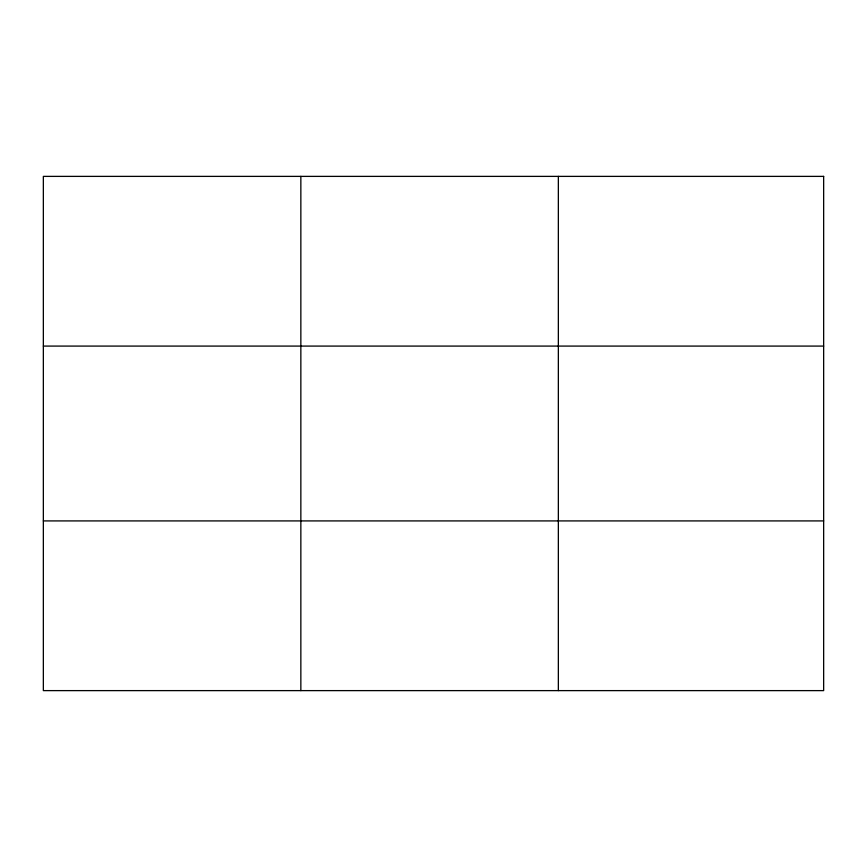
<?xml version="1.0" encoding="UTF-8"?>
<svg xmlns="http://www.w3.org/2000/svg" width="867" height="867" viewBox="0 0 867 867"><rect width="100%" height="100%" fill="white"/><g stroke="black" fill="none" stroke-linecap="round" stroke-linejoin="round"><path stroke-width="1.3" d="M300.849 690.62L300.849 176.38M558.348 690.62L558.348 176.38M43.35 346.085L823.65 346.085M43.35 520.915L823.65 520.915M823.65 176.38L823.65 690.62L43.35 690.62L43.35 176.38L823.65 176.38"/></g></svg>
